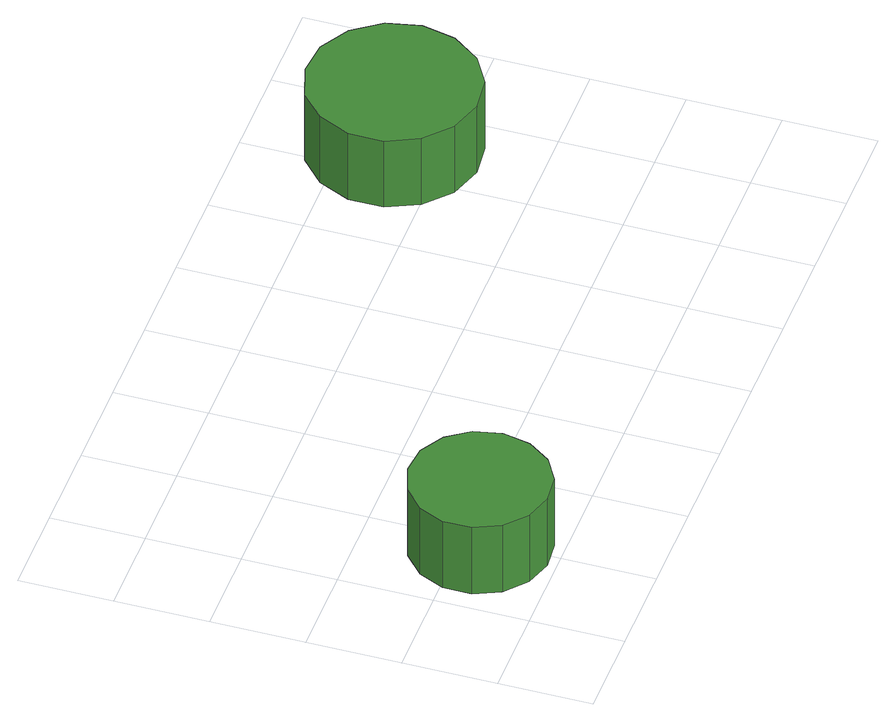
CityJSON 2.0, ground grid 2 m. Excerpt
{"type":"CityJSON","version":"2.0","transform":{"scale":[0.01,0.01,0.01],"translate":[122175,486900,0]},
"CityObjects":{
"tree1":{"type":"SolitaryVegetationObject","attributes":{"function":"something"},"geometry":[{"type":"MultiSurface","lod":"1","boundaries":[[[0,1,2,3,4,5,6,7,8,9,10,11,12,13,14]],[[15,16,17,18,19,20,21,22,23,24,25,26,27,28,29]],[[0,29,28,1]],[[1,28,27,2]],[[2,27,26,3]],[[3,26,25,4]],[[4,25,24,5]],[[5,24,23,6]],[[6,23,22,7]],[[7,22,21,8]],[[8,21,20,9]],[[9,20,19,10]],[[10,19,18,11]],[[11,18,17,12]],[[12,17,16,13]],[[13,16,15,14]],[[14,15,29,0]]]}]},
"tree2":{"type":"SolitaryVegetationObject","attributes":{"function":"something"},"geometry":[{"type":"MultiSurface","lod":"1","boundaries":[[[30,31,32,33,34,35,36,37,38,39,40,41,42,43,44]],[[45,46,47,48,49,50,51,52,53,54,55,56,57,58,59]],[[30,59,58,31]],[[31,58,57,32]],[[32,57,56,33]],[[33,56,55,34]],[[34,55,54,35]],[[35,54,53,36]],[[36,53,52,37]],[[37,52,51,38]],[[38,51,50,39]],[[39,50,49,40]],[[40,49,48,41]],[[41,48,47,42]],[[42,47,46,43]],[[43,46,45,44]],[[44,45,59,30]]]}]}
},
"vertices":[
[335,165,186],[322,225,186],[287,274,186],[234,305,186],[173,311,186],[115,292,186],[69,251,186],[44,196,186],[44,134,186],[69,79,186],[115,38,186],[173,19,186],[234,25,186],[287,56,186],[322,105,186],[322,105,13],[287,56,13],[234,25,13],[173,19,13],[115,38,13],[69,79,13],[44,134,13],[44,196,13],[69,251,13],[115,292,13],[173,311,13],[234,305,13],[287,274,13],[322,225,13],[335,165,13],
[1455,703,191],[1439,776,191],[1395,837,191],[1330,875,191],[1256,882,191],[1184,859,191],[1129,809,191],[1098,740,191],[1098,665,191],[1129,597,191],[1184,547,191],[1256,523,191],[1330,531,191],[1395,569,191],[1439,630,191],[1439,630,19],[1395,569,19],[1330,531,19],[1256,523,19],[1184,547,19],[1129,597,19],[1098,665,19],[1098,740,19],[1129,809,19],[1184,859,19],[1256,882,19],[1330,875,19],[1395,837,19],[1439,776,19],[1455,703,19]
]}
